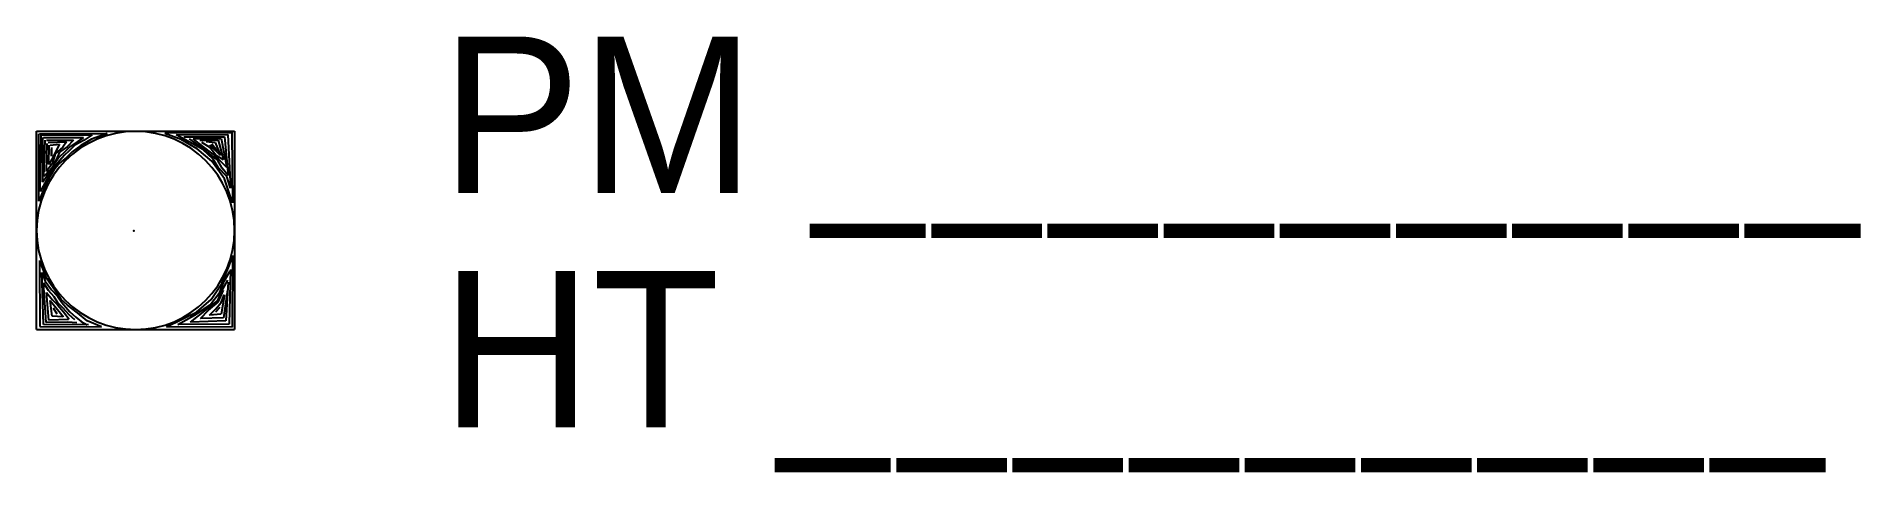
# Model space of a CAD drawing. Extents: x -0.31 to 5.53, y -0.77 to 0.62.
import ezdxf

# ---------------------------------------------------------------- set-up
doc = ezdxf.new("R2010")
doc.units = 0
doc.header["$MEASUREMENT"] = 0
doc.layers.add('CELL_PM_PERMANENTMARK__REV_', color=7, linetype='Continuous')

msp = doc.modelspace()

# ---------------------------------------------------------------- linework, layer by layer
at = {"layer": 'CELL_PM_PERMANENTMARK__REV_', "color": 5}
for p, q in [((-0.312, 0.318), (0.322, 0.318)), ((-0.312, -0.316), (-0.312, 0.318)), ((-0.304, 0.094), (-0.304, 0.31)), ((-0.302, 0.31), (-0.086, 0.311)), ((-0.3, 0.125), (-0.297, 0.306)), ((-0.294, 0.306), (-0.134, 0.306)), ((-0.292, 0.155), (-0.292, 0.298)), ((-0.289, 0.298), (-0.161, 0.298)), ((-0.161, 0.298), (-0.205, 0.268)), ((-0.136, 0.293), (-0.17, 0.272)), ((-0.134, 0.306), (-0.159, 0.29)), ((-0.086, 0.311), (-0.136, 0.293)), ((0.099, 0.314), (0.313, 0.314)), ((0.151, 0.292), (0.099, 0.311)), ((0.188, 0.278), (0.135, 0.307)), ((0.136, 0.307), (0.301, 0.308)), ((0.202, 0.262), (0.151, 0.292)), ((0.16, 0.3), (0.29, 0.3)), ((0.215, 0.267), (0.178, 0.294)), ((0.19, 0.294), (0.279, 0.295)), ((0.223, 0.268), (0.19, 0.294)), ((0.279, 0.295), (0.297, 0.202)), ((0.29, 0.3), (0.302, 0.176)), ((0.301, 0.308), (0.309, 0.136)), ((0.313, 0.314), (0.315, 0.089)), ((0.322, 0.318), (0.322, -0.316)), ((-0.288, 0.173), (-0.284, 0.29)), ((-0.28, 0.29), (-0.193, 0.29)), ((-0.28, 0.189), (-0.278, 0.279)), ((-0.275, 0.282), (-0.216, 0.284)), ((-0.272, 0.212), (-0.271, 0.274)), ((-0.258, 0.238), (-0.272, 0.212)), ((-0.268, 0.274), (-0.238, 0.277)), ((-0.264, 0.266), (-0.264, 0.238)), ((-0.264, 0.238), (-0.264, 0.261)), ((-0.252, 0.246), (-0.261, 0.216)), ((-0.248, 0.259), (-0.258, 0.238)), ((-0.24, 0.234), (-0.256, 0.211)), ((-0.228, 0.267), (-0.252, 0.246)), ((-0.238, 0.251), (-0.249, 0.227)), ((-0.238, 0.277), (-0.248, 0.259)), ((-0.223, 0.24), (-0.245, 0.216)), ((-0.22, 0.253), (-0.24, 0.234)), ((-0.214, 0.268), (-0.238, 0.251)), ((-0.216, 0.234), (-0.238, 0.216)), ((-0.216, 0.284), (-0.228, 0.267)), ((-0.207, 0.255), (-0.223, 0.24)), ((-0.205, 0.268), (-0.22, 0.253)), ((-0.198, 0.252), (-0.216, 0.234)), ((-0.193, 0.29), (-0.214, 0.268)), ((-0.189, 0.274), (-0.207, 0.255)), ((-0.17, 0.272), (-0.198, 0.252)), ((-0.159, 0.29), (-0.189, 0.274)), ((0.221, 0.26), (0.188, 0.278)), ((0.249, 0.222), (0.202, 0.262)), ((0.211, 0.29), (0.27, 0.29)), ((0.243, 0.245), (0.215, 0.267)), ((0.242, 0.267), (0.217, 0.282)), ((0.254, 0.229), (0.221, 0.26)), ((0.254, 0.245), (0.223, 0.268)), ((0.231, 0.285), (0.26, 0.282)), ((0.263, 0.24), (0.242, 0.267)), ((0.277, 0.24), (0.243, 0.274)), ((0.267, 0.227), (0.243, 0.245)), ((0.247, 0.277), (0.267, 0.254)), ((0.267, 0.254), (0.249, 0.277)), ((0.279, 0.22), (0.254, 0.245)), ((0.26, 0.282), (0.277, 0.24)), ((0.287, 0.227), (0.263, 0.24)), ((0.27, 0.29), (0.287, 0.227)), ((-0.271, 0.185), (-0.292, 0.155)), ((-0.262, 0.202), (-0.288, 0.173)), ((-0.261, 0.216), (-0.28, 0.189)), ((-0.264, 0.191), (-0.28, 0.161)), ((-0.256, 0.211), (-0.271, 0.185)), ((-0.256, 0.193), (-0.269, 0.173)), ((-0.245, 0.216), (-0.264, 0.191)), ((-0.249, 0.227), (-0.262, 0.202)), ((-0.238, 0.216), (-0.256, 0.193)), ((0.29, 0.166), (0.249, 0.222)), ((0.27, 0.202), (0.254, 0.229)), ((0.282, 0.2), (0.267, 0.227)), ((0.297, 0.173), (0.27, 0.202)), ((0.297, 0.202), (0.279, 0.22)), ((0.302, 0.176), (0.282, 0.2)), ((-0.285, 0.141), (-0.304, 0.094)), ((-0.28, 0.161), (-0.3, 0.125)), ((-0.269, 0.173), (-0.285, 0.141)), ((0.315, 0.089), (0.29, 0.166)), ((0.309, 0.136), (0.297, 0.173)), ((-0.302, -0.095), (-0.301, -0.307)), ((-0.279, -0.154), (-0.301, -0.096)), ((0.281, -0.169), (0.305, -0.112)), ((0.305, -0.112), (0.315, -0.083)), ((0.315, -0.079), (0.314, -0.309)), ((-0.289, -0.3), (-0.295, -0.134)), ((-0.295, -0.134), (-0.284, -0.162)), ((-0.281, -0.294), (-0.289, -0.167)), ((-0.289, -0.167), (-0.275, -0.19)), ((-0.284, -0.162), (-0.264, -0.189)), ((-0.253, -0.19), (-0.279, -0.154)), ((0.247, -0.22), (0.281, -0.169)), ((0.275, -0.197), (0.289, -0.161)), ((0.279, -0.197), (0.3, -0.158)), ((0.289, -0.161), (0.308, -0.128)), ((0.302, -0.165), (0.294, -0.288)), ((0.309, -0.124), (0.305, -0.299)), ((-0.272, -0.286), (-0.28, -0.198)), ((-0.28, -0.198), (-0.262, -0.22)), ((-0.275, -0.19), (-0.256, -0.211)), ((-0.262, -0.273), (-0.268, -0.223)), ((-0.268, -0.223), (-0.226, -0.276)), ((-0.264, -0.189), (-0.245, -0.209)), ((-0.262, -0.22), (-0.245, -0.237)), ((-0.256, -0.211), (-0.245, -0.23)), ((-0.233, -0.22), (-0.253, -0.19)), ((-0.245, -0.209), (-0.231, -0.23)), ((-0.245, -0.23), (-0.229, -0.246)), ((-0.213, -0.238), (-0.233, -0.22)), ((-0.231, -0.23), (-0.205, -0.26)), ((0.2, -0.261), (0.247, -0.22)), ((0.227, -0.256), (0.268, -0.223)), ((0.239, -0.254), (0.27, -0.229)), ((0.244, -0.237), (0.275, -0.197)), ((0.261, -0.251), (0.279, -0.23)), ((0.268, -0.223), (0.279, -0.197)), ((0.27, -0.229), (0.287, -0.19)), ((0.29, -0.205), (0.279, -0.267)), ((0.279, -0.23), (0.289, -0.205)), ((0.299, -0.189), (0.287, -0.279)), ((-0.209, -0.284), (-0.272, -0.286)), ((-0.228, -0.276), (-0.262, -0.273)), ((-0.246, -0.267), (-0.258, -0.248)), ((-0.245, -0.237), (-0.226, -0.26)), ((-0.229, -0.246), (-0.208, -0.268)), ((-0.226, -0.26), (-0.207, -0.283)), ((-0.181, -0.263), (-0.213, -0.238)), ((-0.208, -0.268), (-0.19, -0.284)), ((-0.205, -0.26), (-0.186, -0.277)), ((-0.186, -0.277), (-0.169, -0.29)), ((-0.15, -0.288), (-0.181, -0.263)), ((-0.169, -0.29), (-0.15, -0.301)), ((-0.104, -0.308), (-0.15, -0.288)), ((0.104, -0.308), (0.2, -0.261)), ((0.14, -0.3), (0.194, -0.27)), ((0.181, -0.293), (0.227, -0.256)), ((0.294, -0.288), (0.181, -0.293)), ((0.194, -0.27), (0.244, -0.237)), ((0.213, -0.281), (0.239, -0.254)), ((0.287, -0.279), (0.213, -0.281)), ((0.242, -0.27), (0.261, -0.251)), ((0.279, -0.267), (0.242, -0.27)), ((0.275, -0.246), (0.261, -0.261)), ((-0.312, -0.316), (0.322, -0.316)), ((-0.301, -0.307), (-0.104, -0.308)), ((-0.146, -0.301), (-0.289, -0.3)), ((-0.213, -0.293), (-0.281, -0.294)), ((-0.183, -0.295), (-0.213, -0.293)), ((0.314, -0.309), (0.104, -0.308)), ((0.305, -0.299), (0.14, -0.3))]:
    msp.add_line(p, q, dxfattribs=at)
for start, end in [(90, 180), (360, 90), (180, 270), (270, 360)]:
    msp.add_arc((0.0053, 0.0007), 0.3168, start, end, dxfattribs=at)
msp.add_point((0, 0), dxfattribs=at)

# ---------------------------------------------------------------- texts
for s, p in [('PM _________', (0.984, 0.121)), ('HT _________', (0.984, -0.629))]:
    msp.add_text(s, height=0.499998, dxfattribs=at).set_placement(p)

doc.saveas('drawing.dxf')
